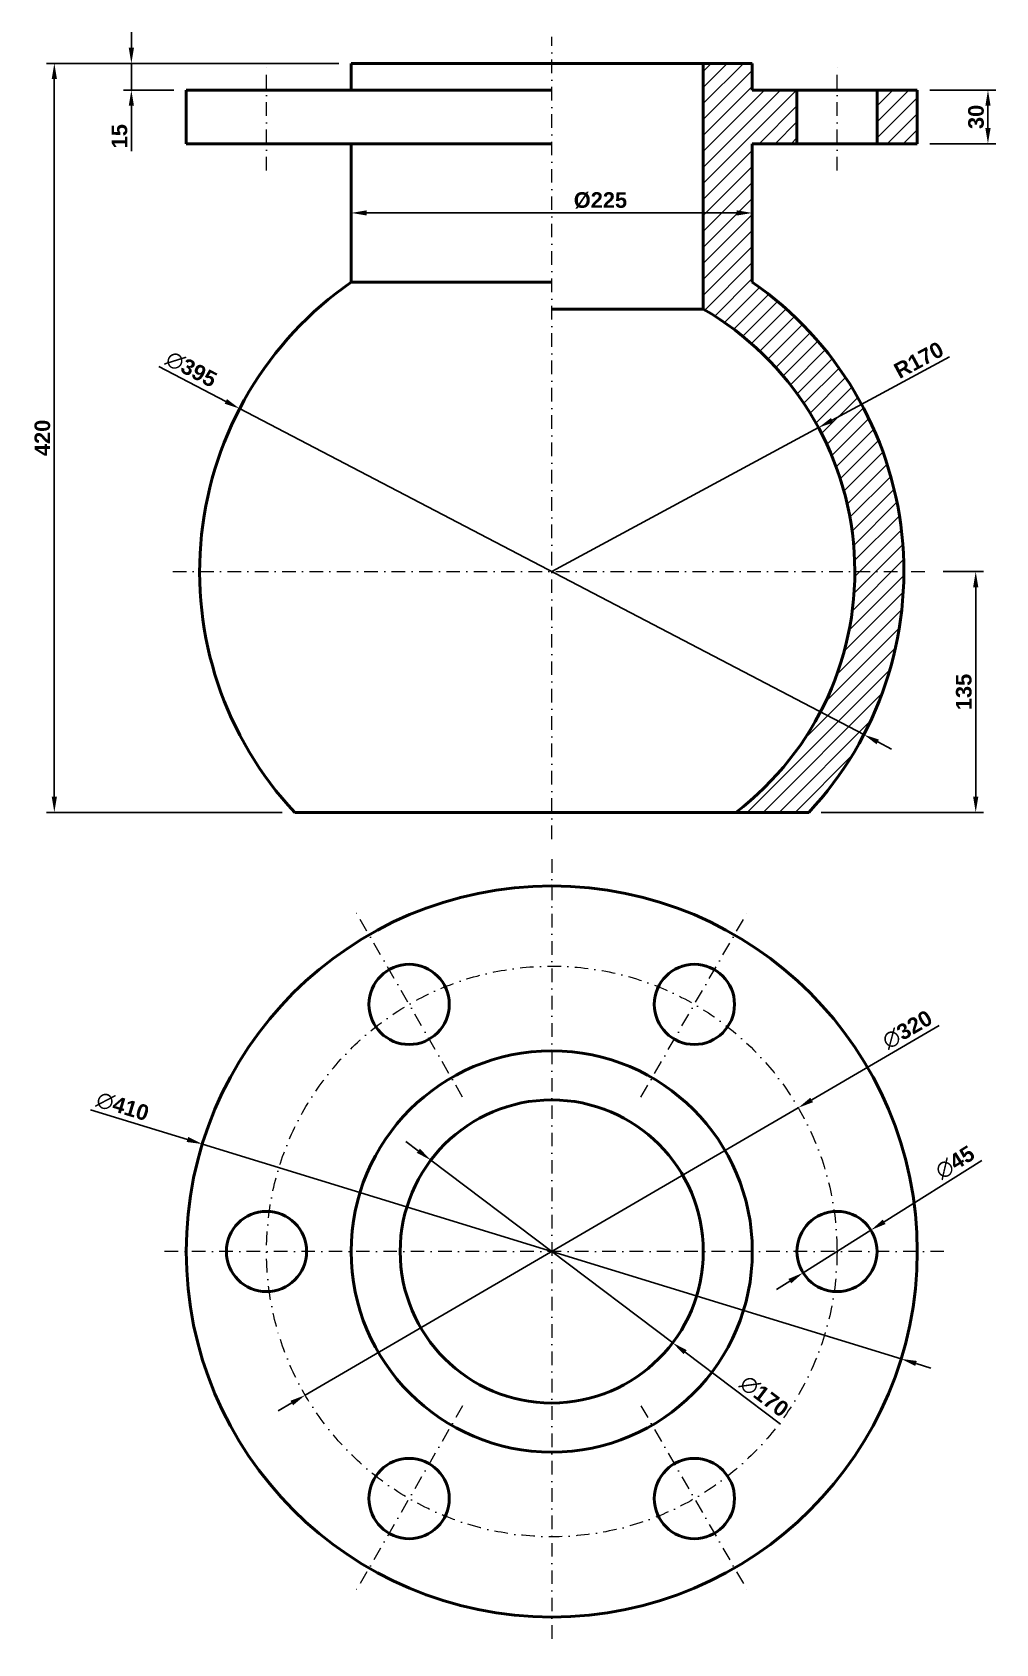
# Model space of a CAD drawing. Header units: millimetres. Extents: x 11811 to 12351, y 340 to 1243.
import ezdxf

# ---------------------------------------------------------------- set-up
doc = ezdxf.new("R2010")
doc.units = ezdxf.units.MM
doc.header["$LTSCALE"] = 0.3
doc.linetypes.add('DASHDOTX2', pattern=[50.8, 25.4, -12.7, 0, -12.7])
for name, color, linetype, lineweight in [('Contorno', 5, 'Continuous', 50), ('cotas', 7, 'Continuous', 9), ('Hachura', 252, 'Continuous', 15), ('Linha de Centro', 46, 'DASHDOTX2', 9)]:
    doc.layers.add(name, color=color, linetype=linetype, lineweight=lineweight)
doc.styles.add('Cotas', font='')
doc.styles.get('Cotas').set_extended_font_data('Arial', bold=True)
doc.dimstyles.new('Cotas', dxfattribs={"dimscale": 0, "dimtxt": 2.5, "dimasz": 2.5, "dimexe": 1.25, "dimexo": 2, "dimtad": 1, "dimtxsty": 'Cotas', "dimcen": 2.5, "dimclrt": 102, "dimadec": 0, "dimazin": 0, "dimtfac": 1, "dimtmove": 0, "dimatfit": 3, "dimfxl": 1, "dimarcsym": 0})

# ---------------------------------------------------------------- blocks, each defined once
blk = doc.blocks.new('*D62')
at = {"layer": 'cotas', "color": 0, "lineweight": -2, "transparency": 16777216}
for p, q in [((11866.55, 1234.55), (11866.55, 1243.3)), ((11982.83, 1225.8), (11862.18, 1225.8)), ((11866.55, 1225.8), (11866.55, 1210.8)), ((11890.33, 1210.8), (11862.18, 1210.8)), ((11866.55, 1202.05), (11866.55, 1176.66))]:
    blk.add_line(p, q, dxfattribs=at)
at = {"layer": 'cotas', "color": 0, "transparency": 16777216}
for points in [[(11865.09, 1234.55), (11868.01, 1234.55), (11866.55, 1225.8)], [(11865.09, 1202.05), (11868.01, 1202.05), (11866.55, 1210.8)]]:
    blk.add_solid(points, dxfattribs=at)
at = {"layer": 'Defpoints', "color": 0, "transparency": 16777216}
for p in [(11989.83, 1225.8), (11866.55, 1210.8), (11897.33, 1210.8)]:
    blk.add_point(p, dxfattribs=at)
at = {"layer": 'cotas', "color": 102, "transparency": 16777216, "insert": (11859.9, 1184.98), "char_height": 8.75, "attachment_point": 5, "rotation": 90, "style": 'Cotas'}
blk.add_mtext('15', dxfattribs=at)
blk = doc.blocks.new('*D53')
at = {"layer": 'cotas', "color": 0, "lineweight": -2, "transparency": 16777216}
for p, q in [((12314.33, 1210.8), (12351.38, 1210.8)), ((12347, 1202.05), (12347, 1189.55)), ((12314.33, 1180.8), (12351.38, 1180.8))]:
    blk.add_line(p, q, dxfattribs=at)
at = {"layer": 'cotas', "color": 0, "transparency": 16777216}
for points in [[(12345.54, 1202.05), (12348.46, 1202.05), (12347, 1210.8)], [(12345.54, 1189.55), (12348.46, 1189.55), (12347, 1180.8)]]:
    blk.add_solid(points, dxfattribs=at)
at = {"layer": 'Defpoints', "color": 0, "transparency": 16777216}
for p in [(12307.33, 1210.8), (12307.33, 1180.8), (12347, 1180.8)]:
    blk.add_point(p, dxfattribs=at)
at = {"layer": 'cotas', "color": 102, "transparency": 16777216, "insert": (12340.35, 1195.8), "char_height": 8.75, "attachment_point": 5, "rotation": 90, "style": 'Cotas'}
blk.add_mtext('30', dxfattribs=at)
blk = doc.blocks.new('*D61')
at = {"layer": 'cotas', "color": 0, "lineweight": -2, "transparency": 16777216}
for p, q in [((11982.83, 1225.8), (11818.97, 1225.8)), ((11823.35, 1217.05), (11823.35, 814.55)), ((11951.17, 805.8), (11818.97, 805.8))]:
    blk.add_line(p, q, dxfattribs=at)
at = {"layer": 'cotas', "color": 0, "transparency": 16777216}
for points in [[(11821.89, 1217.05), (11824.81, 1217.05), (11823.35, 1225.8)], [(11821.89, 814.55), (11824.81, 814.55), (11823.35, 805.8)]]:
    blk.add_solid(points, dxfattribs=at)
at = {"layer": 'Defpoints', "color": 0, "transparency": 16777216}
for p in [(11989.83, 1225.8), (11823.35, 805.8), (11958.17, 805.8)]:
    blk.add_point(p, dxfattribs=at)
at = {"layer": 'cotas', "color": 102, "transparency": 16777216, "insert": (11816.69, 1015.8), "char_height": 8.75, "attachment_point": 5, "rotation": 90, "style": 'Cotas'}
blk.add_mtext('420', dxfattribs=at)
blk = doc.blocks.new('*D60')
at = {"layer": 'cotas', "color": 0, "lineweight": -2, "transparency": 16777216}
for p, q in [((11989.83, 1148.96), (11989.83, 1146.34)), ((12214.83, 1148.96), (12214.83, 1146.34)), ((11998.58, 1141.96), (12206.08, 1141.96))]:
    blk.add_line(p, q, dxfattribs=at)
at = {"layer": 'cotas', "color": 0, "transparency": 16777216}
for points in [[(11998.58, 1143.42), (11998.58, 1140.5), (11989.83, 1141.96)], [(12206.08, 1143.42), (12206.08, 1140.5), (12214.83, 1141.96)]]:
    blk.add_solid(points, dxfattribs=at)
at = {"layer": 'Defpoints', "color": 0, "transparency": 16777216}
for p in [(11989.83, 1141.96), (12214.83, 1141.96), (12214.83, 1141.96)]:
    blk.add_point(p, dxfattribs=at)
at = {"layer": 'cotas', "color": 102, "transparency": 16777216, "insert": (12129.64, 1148.98), "char_height": 8.75, "attachment_point": 5, "style": 'Cotas'}
blk.add_mtext('%%C225', dxfattribs=at)
blk = doc.blocks.new('*D59')
at = {"layer": 'cotas', "color": 0, "lineweight": -2, "transparency": 16777216}
for p, q in [((12321.83, 940.8), (12344.5, 940.8)), ((12340.13, 932.05), (12340.13, 814.55)), ((12253.49, 805.8), (12344.5, 805.8))]:
    blk.add_line(p, q, dxfattribs=at)
at = {"layer": 'cotas', "color": 0, "transparency": 16777216}
for points in [[(12338.67, 932.05), (12341.59, 932.05), (12340.13, 940.8)], [(12338.67, 814.55), (12341.59, 814.55), (12340.13, 805.8)]]:
    blk.add_solid(points, dxfattribs=at)
at = {"layer": 'Defpoints', "color": 0, "transparency": 16777216}
for p in [(12314.83, 940.8), (12246.49, 805.8), (12340.13, 805.8)]:
    blk.add_point(p, dxfattribs=at)
at = {"layer": 'cotas', "color": 102, "transparency": 16777216, "insert": (12333.47, 873.3), "char_height": 8.75, "attachment_point": 5, "rotation": 90, "style": 'Cotas'}
blk.add_mtext('135', dxfattribs=at)
blk = doc.blocks.new('*D58')
at = {"layer": 'cotas', "color": 0, "lineweight": -2, "transparency": 16777216}
for p, q in [((11882.03, 1055.84), (11919.51, 1036.27)), ((12277.4, 849.38), (11927.26, 1032.22)), ((12285.15, 845.33), (12292.91, 841.28))]:
    blk.add_line(p, q, dxfattribs=at)
at = {"layer": 'cotas', "color": 0, "transparency": 16777216}
for points in [[(11920.18, 1037.56), (11918.83, 1034.98), (11927.26, 1032.22)], [(12285.83, 846.62), (12284.48, 844.03), (12277.4, 849.38)]]:
    blk.add_solid(points, dxfattribs=at)
at = {"layer": 'Defpoints', "color": 0, "transparency": 16777216}
for p in [(11927.26, 1032.22), (12277.4, 849.38)]:
    blk.add_point(p, dxfattribs=at)
at = {"layer": 'cotas', "color": 102, "transparency": 16777216, "insert": (11900.14, 1054.3), "char_height": 8.75, "attachment_point": 5, "rotation": 332.42599, "style": 'Cotas'}
blk.add_mtext('∅395', dxfattribs=at)
blk = doc.blocks.new('*D57')
at = {"layer": 'cotas', "color": 0, "lineweight": -2, "transparency": 16777216}
for p, q in [((12325.47, 1061.22), (12259.63, 1025.69)), ((12102.33, 940.8), (12251.93, 1021.54))]:
    blk.add_line(p, q, dxfattribs=at)
at = {"layer": 'cotas', "color": 0, "transparency": 16777216}
blk.add_solid([(12258.94, 1026.97), (12260.33, 1024.41), (12251.93, 1021.54)], dxfattribs=at)
at = {"layer": 'Defpoints', "color": 0, "transparency": 16777216}
for p in [(12251.93, 1021.54), (12102.33, 940.8)]:
    blk.add_point(p, dxfattribs=at)
at = {"layer": 'cotas', "color": 102, "transparency": 16777216, "insert": (12308.18, 1059.45), "char_height": 8.75, "attachment_point": 5, "rotation": 28.35451, "style": 'Cotas'}
blk.add_mtext('R170', dxfattribs=at)
blk = doc.blocks.new('*D52')
at = {"layer": 'cotas', "color": 0, "lineweight": -2, "transparency": 16777216}
for p, q in [((12343.58, 610.62), (12288.79, 576.18)), ((12243.28, 547.58), (12281.38, 571.53)), ((12235.87, 542.92), (12228.46, 538.27))]:
    blk.add_line(p, q, dxfattribs=at)
at = {"layer": 'cotas', "color": 0, "transparency": 16777216}
for points in [[(12288.01, 577.42), (12289.56, 574.95), (12281.38, 571.53)], [(12235.1, 544.16), (12236.65, 541.69), (12243.28, 547.58)]]:
    blk.add_solid(points, dxfattribs=at)
at = {"layer": 'Defpoints', "color": 0, "transparency": 16777216}
for p in [(12281.38, 571.53), (12243.28, 547.58)]:
    blk.add_point(p, dxfattribs=at)
at = {"layer": 'cotas', "color": 102, "transparency": 16777216, "insert": (12328.53, 609.45), "char_height": 8.75, "attachment_point": 5, "rotation": 32.15167, "style": 'Cotas'}
blk.add_mtext('∅45', dxfattribs=at)
blk = doc.blocks.new('*D56')
at = {"layer": 'cotas', "color": 0, "lineweight": -2, "transparency": 16777216}
for p, q in [((12319.69, 686.23), (12248.13, 644.52)), ((11964.09, 478.99), (12240.57, 640.12)), ((11956.53, 474.58), (11948.97, 470.18))]:
    blk.add_line(p, q, dxfattribs=at)
at = {"layer": 'cotas', "color": 0, "transparency": 16777216}
for points in [[(12247.39, 645.78), (12248.86, 643.26), (12240.57, 640.12)], [(11955.8, 475.84), (11957.27, 473.32), (11964.09, 478.99)]]:
    blk.add_solid(points, dxfattribs=at)
at = {"layer": 'Defpoints', "color": 0, "transparency": 16777216}
for p in [(12240.57, 640.12), (11964.09, 478.99)]:
    blk.add_point(p, dxfattribs=at)
at = {"layer": 'cotas', "color": 102, "transparency": 16777216, "insert": (12301.77, 683.91), "char_height": 8.75, "attachment_point": 5, "rotation": 30.23346, "style": 'Cotas'}
blk.add_mtext('∅320', dxfattribs=at)
blk = doc.blocks.new('*D55')
at = {"layer": 'cotas', "color": 0, "lineweight": -2, "transparency": 16777216}
for p, q in [((11843.68, 639.05), (11898.01, 622.35)), ((12298.28, 499.32), (11906.38, 619.78)), ((12306.65, 496.75), (12315.01, 494.18))]:
    blk.add_line(p, q, dxfattribs=at)
at = {"layer": 'cotas', "color": 0, "transparency": 16777216}
for points in [[(11898.44, 623.74), (11897.58, 620.96), (11906.38, 619.78)], [(12307.08, 498.15), (12306.22, 495.36), (12298.28, 499.32)]]:
    blk.add_solid(points, dxfattribs=at)
at = {"layer": 'Defpoints', "color": 0, "transparency": 16777216}
for p in [(11906.38, 619.78), (12298.28, 499.32)]:
    blk.add_point(p, dxfattribs=at)
at = {"layer": 'cotas', "color": 102, "transparency": 16777216, "insert": (11861.66, 640.86), "char_height": 8.75, "attachment_point": 5, "rotation": 342.91504, "style": 'Cotas'}
blk.add_mtext('∅410', dxfattribs=at)
blk = doc.blocks.new('*D54')
at = {"layer": 'cotas', "color": 0, "lineweight": -2, "transparency": 16777216}
for p, q in [((12027.5, 616.03), (12020.52, 621.31)), ((12034.49, 610.76), (12170.17, 508.34)), ((12230.56, 462.75), (12177.15, 503.07))]:
    blk.add_line(p, q, dxfattribs=at)
at = {"layer": 'cotas', "color": 0, "transparency": 16777216}
for points in [[(12028.38, 617.2), (12026.63, 614.87), (12034.49, 610.76)], [(12178.03, 504.23), (12176.28, 501.91), (12170.17, 508.34)]]:
    blk.add_solid(points, dxfattribs=at)
at = {"layer": 'Defpoints', "color": 0, "transparency": 16777216}
for p in [(12034.49, 610.76), (12170.17, 508.34)]:
    blk.add_point(p, dxfattribs=at)
at = {"layer": 'cotas', "color": 102, "transparency": 16777216, "insert": (12221.5, 478.39), "char_height": 8.75, "attachment_point": 5, "rotation": 322.95263, "style": 'Cotas'}
blk.add_mtext('∅170', dxfattribs=at)

msp = doc.modelspace()

# ---------------------------------------------------------------- hatches: boundary and pattern name
at = {"layer": 'Hachura'}
h = msp.add_hatch(dxfattribs=at)
h.set_pattern_fill('ANSI31', color=256, scale=2)
h.set_pattern_definition([(45, (89.0293, -756.2577), (-4.490128, 4.490128), [])])
h.paths.add_polyline_path([(12214.83, 1180.798), (12239.83, 1180.798), (12239.83, 1210.798), (12214.83, 1210.798), (12214.83, 1225.798), (12187.33, 1225.798), (12187.33, 1088.022, -0.2679492), (12272.33, 940.798), (12299.83, 940.798, 0.2459764), (12214.83, 1103.125)])
h.paths.add_polyline_path([(12307.33, 1210.798), (12284.83, 1210.798), (12284.83, 1180.798), (12307.33, 1180.798)])
h.paths.add_polyline_path([(12299.83, 940.798), (12272.33, 940.798, -0.2334985), (12205.649, 805.798), (12246.487, 805.798, 0.190404)])

# ---------------------------------------------------------------- linework, layer by layer
at = {"layer": 'Contorno'}
for p, q in [((12102.33, 1225.798), (11989.83, 1225.798)), ((11989.83, 1210.798), (11989.83, 1225.798)), ((12102.33, 1225.798), (12214.83, 1225.798)), ((12187.33, 1088.022), (12187.33, 1225.798)), ((12214.83, 1210.798), (12214.83, 1225.798)), ((12102.33, 1210.798), (11897.33, 1210.798)), ((11897.33, 1180.798), (11897.33, 1210.798)), ((12214.83, 1210.798), (12307.33, 1210.798)), ((12239.83, 1180.798), (12239.83, 1210.798)), ((12284.83, 1180.798), (12284.83, 1210.798)), ((12307.33, 1180.798), (12307.33, 1210.798)), ((12102.33, 1180.798), (11897.33, 1180.798)), ((11989.83, 1103.125), (11989.83, 1180.798)), ((12214.83, 1180.798), (12307.33, 1180.798)), ((12214.83, 1103.125), (12214.83, 1180.798)), ((11989.83, 1103.125), (12102.33, 1103.125)), ((12187.33, 1088.022), (12102.33, 1088.022)), ((12102.33, 805.798), (11958.173, 805.798)), ((12102.33, 805.798), (12246.487, 805.798))]:
    msp.add_line(p, q, dxfattribs=at)
for centre, radius in [((12102.33, 559.552), 205), ((12022.33, 698.116), 22.5), ((12182.33, 698.116), 22.5), ((12102.33, 559.552), 112.5), ((12102.33, 559.552), 85), ((11942.33, 559.552), 22.5), ((12262.33, 559.552), 22.5), ((12022.33, 420.988), 22.5), ((12182.33, 420.988), 22.5)]:
    msp.add_circle(centre, radius, dxfattribs=at)
for radius, start, end in [(197.5, 124.723749, 223.121232), (197.5, 316.878768, 55.276251), (170, 307.428006, 60)]:
    msp.add_arc((12102.33, 940.798), radius, start, end, dxfattribs=at)
at = {"layer": 'Linha de Centro'}
for p, q in [((12102.33, 790.798), (12102.33, 1240.798)), ((11942.33, 1165.798), (11942.33, 1225.798)), ((12262.33, 1165.798), (12262.33, 1225.798)), ((11889.83, 940.798), (12314.83, 940.798)), ((12102.33, 779.552), (12102.33, 339.552)), ((12052.33, 646.154), (11992.33, 750.077)), ((12152.33, 646.154), (12212.33, 750.077)), ((12322.33, 559.552), (11882.33, 559.552)), ((12052.33, 472.949), (11992.33, 369.026)), ((12152.33, 472.949), (12212.33, 369.026))]:
    msp.add_line(p, q, dxfattribs=at)
msp.add_circle((12102.33, 559.552), 160, dxfattribs=at)

# ---------------------------------------------------------------- dimensions: what is measured, and where the dimension line sits
at = {"layer": 'cotas'}
for base, p1, p2, picture, middle in [((11866.55, 1210.798), (11989.83, 1225.798), (11897.33, 1210.798), '*D62', (11859.895, 1184.981)), ((11823.348, 805.798), (11989.83, 1225.798), (11958.173, 805.798), '*D61', (11816.693, 1015.798)), ((12347.002, 1180.798), (12307.33, 1210.798), (12307.33, 1180.798), '*D53', (12340.347, 1195.798)), ((12340.128, 805.798), (12314.83, 940.798), (12246.487, 805.798), '*D59', (12333.473, 873.298))]:
    dim = msp.add_linear_dim(base=base, p1=p1, p2=p2, angle=90, dimstyle='Cotas', override={"dimscale": 3.5}, dxfattribs=at)
    dim.commit()
    dim.dimension.update_dxf_attribs({"geometry": picture, "text_midpoint": middle})
dim = msp.add_linear_dim(base=(12214.83, 1141.961), p1=(11989.83, 1141.961), p2=(12214.83, 1141.961), text='%%C<>', dimstyle='Cotas', override={"dimscale": 3.5}, dxfattribs=at)
dim.commit()
dim.dimension.update_dxf_attribs({"geometry": '*D60', "text_midpoint": (12129.636, 1141.961), "dimtype": 160})
dim = msp.add_diameter_dim_2p(p1=(12277.396, 849.376), p2=(11927.263, 1032.219), dimstyle='Cotas', override={"dimscale": 3.5}, dxfattribs=at)
dim.commit()
dim.dimension.update_dxf_attribs({"geometry": '*D58', "text_midpoint": (11900.137, 1054.3)})
dim = msp.add_radius_dim(center=(12102.33, 940.798), mpoint=(12251.934, 1021.535), dimstyle='Cotas', override={"dimscale": 3.5}, dxfattribs=at)
dim.commit()
dim.dimension.update_dxf_attribs({"geometry": '*D57', "text_midpoint": (12311.344, 1053.597), "dimtype": 164})
for p1, p2, picture, middle in [((11964.093, 478.988), (12240.566, 640.116), '*D56', (12305.304, 677.845)), ((12298.283, 499.325), (11906.376, 619.779), '*D55', (11859.598, 634.156)), ((12034.488, 610.762), (12170.171, 508.341), '*D54', (12217.274, 472.786)), ((12243.28, 547.578), (12281.379, 571.525), '*D52', (12332.263, 603.509))]:
    dim = msp.add_diameter_dim_2p(p1=p1, p2=p2, dimstyle='Cotas', override={"dimscale": 3.5}, dxfattribs=at)
    dim.commit()
    dim.dimension.update_dxf_attribs({"geometry": picture, "text_midpoint": middle, "dimtype": 163})

doc.saveas('drawing.dxf')
